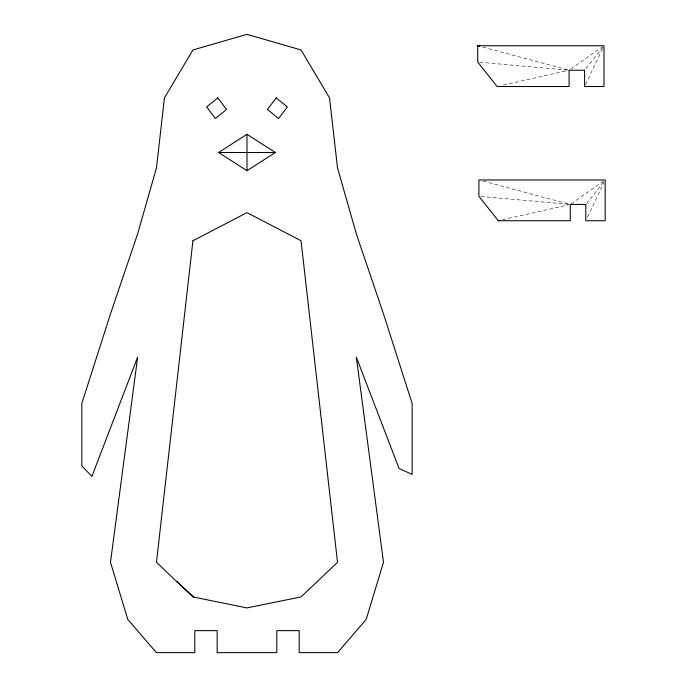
<?xml version="1.0" encoding="UTF-8"?>
<svg xmlns="http://www.w3.org/2000/svg" width="687" height="687" viewBox="0 0 687 687"><rect width="100%" height="100%" fill="white"/><g stroke="black" fill="none" stroke-linecap="round" stroke-linejoin="round"><path stroke-width="0.52" stroke-dasharray="3.44 2.58" d="M585.504 84.613L602.636 48.588M587.591 216.946L603.821 182.819M585.891 68.571L602.697 47.369M586.432 203.618L603.882 181.608M570.837 68.975L602.241 46.965M571.146 203.824L603.426 181.196M503.365 85.085L568.046 70.435M502.463 219.797L569.231 204.674M479.844 62.234L568.029 70.108M481.029 196.473L569.214 204.34M482.849 47.12L568.063 69.928M483.013 181.076L569.248 204.159"/><path stroke-width="1.03" d="M218.603 152.505L246.985 134.3L275.375 152.505L246.985 170.711L218.603 152.505L275.375 152.505M498.29 220.742L570.279 220.742L570.279 204.434L585.788 204.434L585.788 220.742L605.178 220.742L605.178 179.977L478.899 179.977L478.899 196.284L498.29 220.742L500.376 220.269M477.714 45.746L603.993 45.746L603.993 86.51L584.603 86.51L584.603 70.203L569.094 70.203L569.094 86.51L497.105 86.51L477.714 62.045L477.714 45.746L479.775 46.295M176.499 581.331L193.871 597.115M246.985 134.3L246.985 170.711M192.935 240.751L156.464 562.327L192.935 596.926L246.985 607.909L301.043 596.926L337.515 562.327L301.043 240.751L246.985 212.626L192.935 240.751M164.433 97.898L156.464 167.894L137.649 233.846L110.478 313.942L81.822 403.458L81.822 465.966L91.903 476.374L137.649 357.12L110.478 562.327L127.799 619.434L156.464 652.65L194.79 652.65L194.79 630.64L217.161 630.64L217.161 652.65L276.818 652.65L276.818 630.64L299.188 630.64L299.188 652.65L337.515 652.65L366.18 619.434L383.501 562.327L356.33 357.12L399.07 468.543L412.148 474.391L412.148 403.458L383.501 313.942L356.33 233.846L337.515 167.894L329.545 97.898L301.043 49.953L246.985 34.35L192.935 49.953L164.433 97.898M276.2 97.898L267.415 109.439L278.596 118.508L287.381 106.966L276.2 97.898M217.779 97.898L206.598 106.966L215.383 118.508L226.564 109.439L217.779 97.898"/></g></svg>
